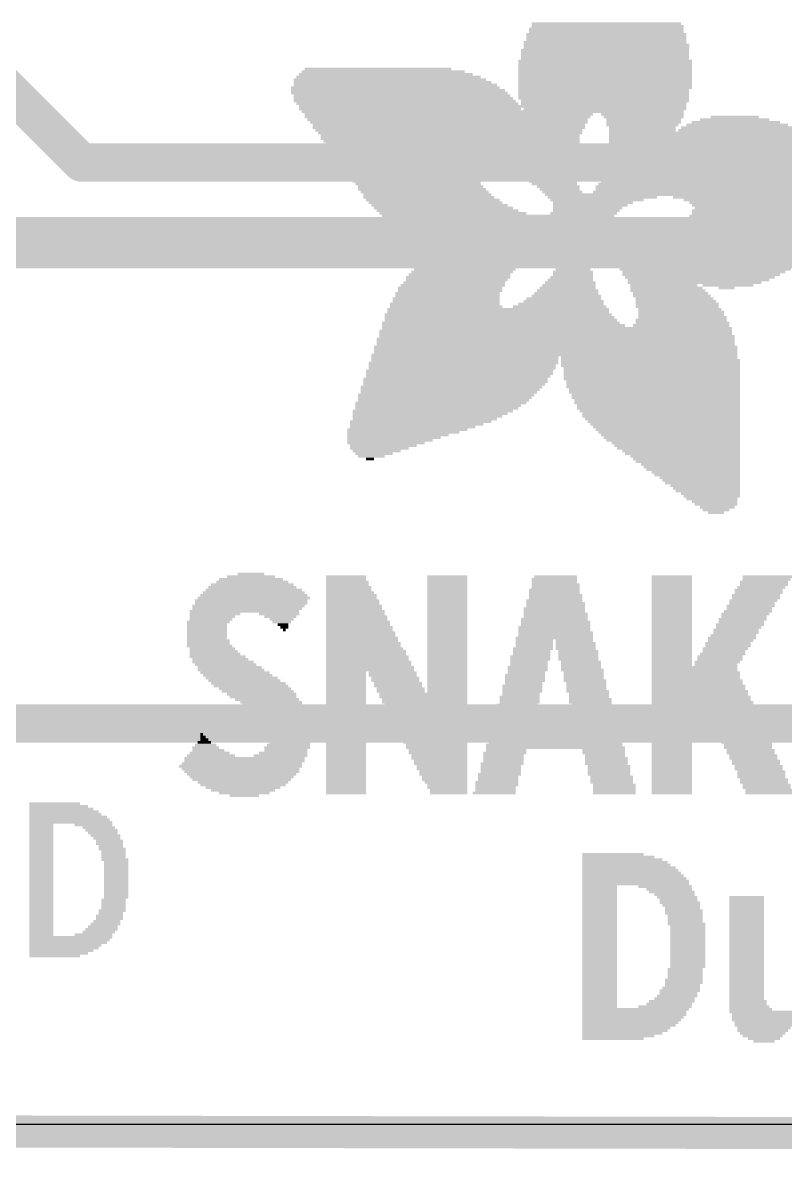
# Model space of a CAD drawing. Extents: x -7.8 to 70, y -5.3 to 37.7.
# Drawn here: x 29.38 to 35.42, y -0.25 to 8.73 of the extents above; entities that cross this region are included whole.
import ezdxf

# ---------------------------------------------------------------- set-up
doc = ezdxf.new("R2010")
doc.units = 0
for name, color, linetype in [('1', 12, 'CONTINUOUS'), ('16', 132, 'CONTINUOUS'), ('20', 4, 'CONTINUOUS'), ('21', 40, 'CONTINUOUS')]:
    doc.layers.add(name, color=color, linetype=linetype)

# ---------------------------------------------------------------- blocks, each defined once
blk = doc.blocks.new('RECT')
blk.add_solid([(-0.5, -0.5), (0.5, -0.5), (-0.5, 0.5), (0.5, 0.5)])

msp = doc.modelspace()

# ---------------------------------------------------------------- linework, layer by layer
at = {"layer": '1', "const_width": 0.4064}
msp.add_lwpolyline([(28.575, 6.985), (41.91, 6.985)], dxfattribs=at)
at = {"layer": '16'}
for points, const_width in [([(28.8925, 8.5725), (29.845, 7.62)], 0.3048), ([(29.845, 7.62), (41.91, 7.62)], 0.3048), ([(38.735, 3.175), (28.575, 3.175)], 0.3048), ([(0, 0), (65.024, -0.127)], 0.254), ([(0, 0), (65.024, -0.127)], 0.254)]:
    msp.add_lwpolyline(points, dxfattribs=dict(at, const_width=const_width))
at = {"layer": '16', "const_width": 0.1524}
for points in [[(29.845, 7.6962, 1), (29.845, 7.5438)], [(29.7911, 7.5661, 1), (29.8989, 7.6739)]]:
    msp.add_lwpolyline(points, format="xyb", dxfattribs=at)
at = {"layer": '20'}
msp.add_line((3, 0), (62, 0), dxfattribs=at)

# ---------------------------------------------------------------- block references
at = {"layer": '21', "yscale": 0.0212}
for p, xscale in [((34.0029, 8.7203), 1.1853), ((34.0029, 8.6357), 1.27), ((34.0029, 8.6145), 1.27), ((34.0029, 8.678), 1.2276), ((34.0029, 8.6568), 1.2276), ((34.0135, 8.6992), 1.2065), ((33.9923, 8.5722), 1.2911), ((34.0029, 8.551), 1.3123), ((34.0029, 8.5298), 1.3123), ((34.0029, 8.5933), 1.27), ((33.9923, 8.5087), 1.3334), ((33.9923, 8.4875), 1.3334), ((33.9923, 8.4663), 1.3334), ((33.9923, 8.4452), 1.3334), ((32.1932, 8.3605), 1.1641), ((33.9923, 8.424), 1.3758), ((33.9923, 8.4028), 1.3758), ((33.9923, 8.3817), 1.3758), ((33.9923, 8.3605), 1.3758), ((32.3096, 8.2547), 1.5663), ((32.2885, 8.2758), 1.5239), ((32.2779, 8.297), 1.4604), ((32.2567, 8.3182), 1.3758), ((32.2355, 8.3393), 1.2911), ((33.9923, 8.3393), 1.3758), ((33.9923, 8.3182), 1.3758), ((33.9923, 8.297), 1.3758), ((33.9923, 8.2758), 1.3758), ((33.9923, 8.2547), 1.3758), ((32.352, 8.1912), 1.6933), ((32.3625, 8.17), 1.7144), ((32.3308, 8.2123), 1.6509), ((32.3308, 8.2335), 1.6086), ((33.9923, 8.2335), 1.3758), ((33.9923, 8.2123), 1.3758), ((33.9817, 8.1912), 1.3546), ((33.9817, 8.17), 1.3546), ((32.3837, 8.1488), 1.7144), ((32.3943, 8.1277), 1.7356), ((32.4049, 8.1065), 1.7568), ((32.426, 8.0853), 1.7568), ((33.9817, 8.1488), 1.3546), ((33.9817, 8.1277), 1.3546), ((33.9817, 8.0853), 1.3123), ((33.9923, 8.1065), 1.3334), ((33.1033, 8.0642), 3.069), ((32.4472, 8.043), 1.7568), ((33.1033, 8.0218), 3.0267), ((32.7541, 8.0007), 2.2859), ((33.9923, 8.043), 1.2911), ((34.2886, 8.0007), 0.6561), ((32.7435, 7.9795), 2.2647), ((32.7435, 7.9583), 2.2224), ((32.7541, 7.9372), 2.2012), ((32.7541, 7.916), 2.1589), ((32.7541, 7.8949), 2.1589), ((34.2992, 7.9795), 0.635), ((34.2992, 7.9583), 0.5926), ((34.2992, 7.9372), 0.5926), ((34.2886, 7.916), 0.5715), ((34.2886, 7.8949), 0.5291), ((35.0506, 7.8949), 0.9101), ((35.04, 7.916), 0.8043), ((35.0294, 7.9372), 0.6985), ((35.0188, 7.9583), 0.5503), ((35.0189, 7.9795), 0.381), ((32.7541, 7.8737), 2.1166), ((32.7647, 7.8525), 2.0954), ((32.7647, 7.8314), 2.0531), ((32.7647, 7.8102), 2.0531), ((34.2886, 7.8737), 0.5291), ((34.8284, 7.8525), 1.6086), ((34.8601, 7.8314), 1.6721), ((34.8919, 7.8102), 1.7356), ((35.0718, 7.8737), 0.9948), ((32.7753, 7.789), 2.0319), ((32.7859, 7.7679), 2.0108), ((32.7753, 7.7467), 1.9896), ((32.7859, 7.7255), 1.9684), ((34.9342, 7.789), 1.8203), ((34.9659, 7.7679), 1.8838), ((35.0294, 7.7255), 2.0108), ((34.9977, 7.7467), 1.9473), ((32.7964, 7.7044), 1.9473), ((32.807, 7.6832), 1.9261), ((32.807, 7.662), 1.9261), ((32.8176, 7.6409), 1.9049), ((35.1247, 7.6409), 2.2436), ((35.0929, 7.6832), 2.1378), ((35.0612, 7.7044), 2.0743), ((35.1141, 7.662), 2.1801), ((32.8282, 7.6197), 1.8838), ((32.8282, 7.5985), 1.8414), ((32.8282, 7.5774), 1.8414), ((32.479, 7.5562), 1.1006), ((32.479, 7.535), 1.0583), ((33.4737, 7.5562), 0.5926), ((33.5055, 7.535), 0.5291), ((35.1458, 7.5562), 2.3282), ((35.1458, 7.535), 2.3282), ((35.1564, 7.5774), 2.3071), ((35.1353, 7.6197), 2.2647), ((35.1458, 7.5985), 2.2859), ((32.4895, 7.4927), 1.0371), ((32.479, 7.5139), 1.016), ((32.5001, 7.4715), 1.016), ((32.5107, 7.4504), 0.9948), ((33.5372, 7.5139), 0.4656), ((33.5584, 7.4927), 0.4233), ((33.5796, 7.4715), 0.381), ((33.5902, 7.4504), 0.3598), ((35.1247, 7.4504), 2.3706), ((35.1353, 7.4927), 2.3494), ((35.1353, 7.4715), 2.3494), ((35.1458, 7.5139), 2.3282), ((32.5424, 7.408), 1.016), ((32.5319, 7.4292), 0.9948), ((32.5636, 7.3869), 1.016), ((32.5848, 7.3657), 1.016), ((33.6219, 7.4292), 0.3387), ((33.6325, 7.408), 0.3175), ((33.6537, 7.3869), 0.3175), ((34.8919, 7.3657), 2.7516), ((35.0929, 7.3869), 2.3917), ((35.1141, 7.4292), 2.3917), ((35.1141, 7.408), 2.3917), ((32.5954, 7.3445), 1.0371), ((32.6271, 7.3234), 1.0583), ((32.6483, 7.3022), 1.0583), ((32.68, 7.281), 1.0795), ((33.9711, 7.3445), 0.8678), ((33.9288, 7.3234), 0.7408), ((33.8971, 7.3022), 0.635), ((33.8759, 7.281), 0.5926), ((35.3893, 7.3445), 1.7144), ((35.421, 7.3234), 1.6086), ((35.4316, 7.3022), 1.5451), ((35.421, 7.281), 1.4816), ((32.7118, 7.2599), 1.1006), ((32.7435, 7.2387), 1.1218), ((32.7859, 7.2175), 1.1641), ((33.1457, 7.1964), 1.8414), ((33.1457, 7.1752), 1.7991), ((33.823, 7.2175), 0.5291), ((33.8547, 7.2599), 0.5503), ((33.8441, 7.2387), 0.5291), ((35.3152, 7.1752), 1.3969), ((35.3575, 7.1964), 1.3969), ((35.3893, 7.2387), 1.4181), ((35.3787, 7.2175), 1.3969), ((35.421, 7.2599), 1.4393), ((33.1563, 7.154), 1.7779), ((33.1774, 7.1329), 1.7779), ((33.2198, 7.1117), 1.7779), ((33.2621, 7.0905), 1.8203), ((35.1458, 7.0905), 1.5239), ((35.2093, 7.1117), 1.4393), ((35.2517, 7.1329), 1.3969), ((35.294, 7.154), 1.3969), ((34.1299, 7.0694), 3.4712), ((34.1405, 7.0482), 3.4077), ((34.1511, 7.0271), 3.3442), ((34.1511, 7.0059), 3.2595), ((34.1828, 6.9847), 3.1537), ((33.0822, 6.9212), 0.7831), ((33.1245, 6.9424), 0.7831), ((34.2675, 6.9636), 2.8997), ((34.659, 6.9424), 2.0743), ((34.659, 6.9212), 2.0319), ((32.9446, 6.8366), 0.8043), ((32.9763, 6.8577), 0.7831), ((33.0081, 6.8789), 0.8043), ((33.0398, 6.9001), 0.7831), ((33.7489, 6.8366), 0.254), ((33.7806, 6.9001), 0.2752), ((33.7701, 6.8789), 0.254), ((33.7701, 6.8577), 0.254), ((34.7966, 6.9001), 1.6721), ((34.8072, 6.8789), 1.6086), ((34.7966, 6.8577), 1.5451), ((34.7966, 6.8366), 1.5028), ((32.8388, 6.7307), 0.8043), ((32.8599, 6.7519), 0.8043), ((32.8811, 6.7731), 0.8043), ((32.9023, 6.7942), 0.8043), ((32.9234, 6.8154), 0.8043), ((33.7383, 6.7519), 0.3175), ((33.7383, 6.7307), 0.3175), ((33.7383, 6.7942), 0.2752), ((33.7383, 6.7731), 0.2752), ((33.7489, 6.8154), 0.254), ((34.7966, 6.8154), 1.4604), ((34.786, 6.7942), 1.3969), ((34.786, 6.7731), 1.3546), ((34.7754, 6.7519), 1.2911), ((34.7543, 6.7307), 1.2488), ((32.7859, 6.6461), 0.8255), ((32.7964, 6.6672), 0.8043), ((32.8282, 6.7096), 0.8255), ((32.8176, 6.6884), 0.8043), ((33.7066, 6.6461), 0.4233), ((33.7172, 6.6672), 0.4022), ((33.7172, 6.6884), 0.3598), ((33.7277, 6.7096), 0.3387), ((34.7437, 6.7096), 1.1853), ((34.7331, 6.6884), 1.1218), ((34.7014, 6.6672), 1.0583), ((34.458, 6.6461), 0.5291), ((34.9659, 6.6461), 0.4022), ((32.7435, 6.5826), 0.8255), ((32.7435, 6.5614), 0.8255), ((32.7647, 6.6249), 0.8255), ((32.7647, 6.6037), 0.8255), ((33.6854, 6.5614), 0.5503), ((33.6854, 6.5826), 0.508), ((33.696, 6.6037), 0.4868), ((33.696, 6.6249), 0.4445), ((34.4791, 6.6249), 0.5715), ((34.4897, 6.6037), 0.5926), ((34.5109, 6.5826), 0.5926), ((34.5215, 6.5614), 0.6138), ((34.9554, 6.6249), 0.127), ((32.7329, 6.4767), 0.889), ((32.7224, 6.4979), 0.8678), ((32.7329, 6.5402), 0.8466), ((32.7329, 6.5191), 0.8466), ((33.6325, 6.4767), 0.7408), ((33.6431, 6.4979), 0.6773), ((33.6642, 6.5191), 0.635), ((33.6642, 6.5402), 0.5926), ((34.5426, 6.5402), 0.6138), ((34.5532, 6.5191), 0.635), ((34.5638, 6.4979), 0.6561), ((34.5638, 6.4767), 0.6561), ((33.1668, 6.3709), 1.8414), ((33.1457, 6.4132), 1.7991), ((33.1563, 6.3921), 1.8203), ((33.1457, 6.4556), 1.7568), ((33.1457, 6.4344), 1.7568), ((34.5955, 6.3709), 0.7196), ((34.5849, 6.4556), 0.6561), ((34.5955, 6.4344), 0.6773), ((34.5955, 6.4132), 0.6773), ((34.6061, 6.3921), 0.6985), ((33.6007, 6.2862), 2.7939), ((33.1668, 6.3497), 1.8838), ((33.188, 6.3286), 1.9261), ((33.6113, 6.3074), 2.7727), ((34.5955, 6.3286), 0.762), ((34.6061, 6.3497), 0.7408), ((33.6007, 6.2228), 2.8362), ((33.6007, 6.2016), 2.8362), ((33.6113, 6.2439), 2.8151), ((33.6007, 6.2651), 2.7939), ((33.6007, 6.1593), 2.8786), ((33.6007, 6.1381), 2.8786), ((33.6007, 6.1169), 2.8786), ((33.6007, 6.1804), 2.8362), ((32.8705, 6.0323), 1.5028), ((32.8599, 6.0111), 1.4816), ((32.8811, 6.0746), 1.4816), ((32.8811, 6.0534), 1.4816), ((33.5902, 6.0958), 2.8997), ((34.3415, 6.0746), 1.3969), ((34.3521, 6.0534), 1.4181), ((34.3521, 6.0323), 1.4181), ((34.3521, 6.0111), 1.4181), ((32.8388, 5.9688), 1.4816), ((32.8388, 5.9476), 1.4816), ((32.8282, 5.9264), 1.4604), ((32.8599, 5.9899), 1.4816), ((34.3627, 5.9899), 1.3969), ((34.3627, 5.9688), 1.3969), ((34.3627, 5.9476), 1.3969), ((34.3627, 5.9264), 1.3969), ((32.7753, 5.8418), 1.4393), ((32.7964, 5.8629), 1.4393), ((32.807, 5.9053), 1.4604), ((32.807, 5.8841), 1.4604), ((34.3627, 5.9053), 1.3969), ((34.3733, 5.8841), 1.3758), ((34.3733, 5.8629), 1.3758), ((34.3733, 5.8418), 1.3758), ((32.7329, 5.7783), 1.3969), ((32.7224, 5.7571), 1.3758), ((32.7647, 5.8206), 1.4181), ((32.7541, 5.7994), 1.3969), ((34.3839, 5.8206), 1.3546), ((34.3839, 5.7994), 1.3546), ((34.3945, 5.7783), 1.3334), ((34.3945, 5.7571), 1.3334), ((32.6271, 5.6513), 1.27), ((32.6906, 5.7148), 1.3546), ((32.6694, 5.6936), 1.3123), ((32.6589, 5.6724), 1.2911), ((32.7118, 5.7359), 1.3546), ((34.405, 5.7359), 1.3123), ((34.405, 5.7148), 1.3123), ((34.4156, 5.6936), 1.2911), ((34.4156, 5.6724), 1.2911), ((34.4262, 5.6513), 1.2699), ((32.5319, 5.5666), 1.1218), ((32.6059, 5.6301), 1.2276), ((32.5636, 5.5878), 1.143), ((32.5848, 5.6089), 1.1853), ((34.4368, 5.6301), 1.2488), ((34.4368, 5.6089), 1.2488), ((34.4474, 5.5878), 1.2276), ((34.458, 5.5666), 1.2065), ((32.426, 5.5031), 0.9525), ((32.3943, 5.4819), 0.889), ((32.5001, 5.5454), 1.0583), ((32.4684, 5.5243), 0.9948), ((34.4685, 5.5454), 1.1853), ((34.4791, 5.5243), 1.1641), ((34.4897, 5.5031), 1.143), ((34.5003, 5.4819), 1.1218), ((32.352, 5.4608), 0.8043), ((32.3202, 5.4396), 0.7408), ((32.2885, 5.4184), 0.6773), ((32.2567, 5.3973), 0.6138), ((34.5109, 5.4608), 1.1006), ((34.5215, 5.4396), 1.0795), ((34.532, 5.4184), 1.0583), ((34.5532, 5.3973), 1.016), ((32.2355, 5.3761), 0.5291), ((32.2038, 5.355), 0.4656), ((32.1826, 5.3338), 0.381), ((32.1615, 5.3126), 0.2963), ((32.1403, 5.2915), 0.2117), ((34.5638, 5.3761), 0.9948), ((34.5744, 5.355), 0.9736), ((34.5955, 5.3338), 0.9313), ((34.6061, 5.3126), 0.9101), ((34.6273, 5.2915), 0.8678), ((32.1297, 5.2703), 0.0635), ((34.6379, 5.2703), 0.8466), ((34.6484, 5.2491), 0.8255), ((34.6696, 5.228), 0.7831), ((34.6802, 5.2068), 0.762), ((34.6908, 5.1856), 0.7408), ((34.7119, 5.1645), 0.6985), ((34.7225, 5.1433), 0.6773), ((34.7437, 5.1221), 0.635), ((34.7543, 5.101), 0.6138), ((34.7649, 5.0798), 0.5926), ((34.786, 5.0586), 0.5503), ((34.7966, 5.0375), 0.5291), ((34.8072, 5.0163), 0.508), ((34.8284, 4.9951), 0.4656), ((34.8389, 4.974), 0.4445), ((34.8389, 4.9528), 0.4022), ((34.8601, 4.9316), 0.3598), ((34.8707, 4.9105), 0.3387), ((34.8813, 4.8893), 0.2752), ((34.8707, 4.8681), 0.2117), ((34.8707, 4.847), 0.127), ((31.1878, 4.3178), 0.508), ((31.1878, 4.339), 0.381), ((31.1878, 4.3602), 0.2117), ((31.9392, 4.339), 0.3175), ((31.9392, 4.3178), 0.3175), ((32.7435, 4.339), 0.3175), ((32.7435, 4.3178), 0.3175), ((33.5902, 4.3178), 0.3598), ((33.6007, 4.339), 0.3387), ((34.5215, 4.339), 0.3175), ((34.5215, 4.3178), 0.3175), ((35.2834, 4.339), 0.4022), ((35.2728, 4.3178), 0.381), ((31.209, 4.212), 0.8043), ((31.209, 4.2332), 0.762), ((31.1984, 4.2543), 0.6985), ((31.1984, 4.2755), 0.6561), ((31.1984, 4.2967), 0.5715), ((31.9498, 4.2967), 0.3387), ((31.9498, 4.2755), 0.3387), ((31.9604, 4.2543), 0.3598), ((31.9604, 4.2332), 0.3598), ((31.971, 4.212), 0.381), ((32.7435, 4.2967), 0.3175), ((32.7435, 4.2755), 0.3175), ((32.7435, 4.2543), 0.3175), ((32.7435, 4.2332), 0.3175), ((32.7435, 4.212), 0.3175), ((33.5902, 4.2332), 0.4022), ((33.5902, 4.212), 0.4022), ((33.6007, 4.2755), 0.381), ((33.6007, 4.2543), 0.381), ((33.5902, 4.2967), 0.3598), ((34.5215, 4.2967), 0.3175), ((34.5215, 4.2755), 0.3175), ((34.5215, 4.2543), 0.3175), ((34.5215, 4.2332), 0.3175), ((34.5215, 4.212), 0.3175), ((35.2093, 4.2332), 0.381), ((35.2093, 4.212), 0.381), ((35.2305, 4.2543), 0.381), ((35.2517, 4.2967), 0.381), ((35.2517, 4.2755), 0.381), ((31.1878, 4.1485), 0.889), ((31.1878, 4.1273), 0.889), ((31.209, 4.1697), 0.889), ((31.209, 4.1908), 0.8466), ((31.9816, 4.1908), 0.4022), ((31.9816, 4.1697), 0.4022), ((31.9921, 4.1485), 0.4233), ((31.9921, 4.1273), 0.4233), ((32.7435, 4.1908), 0.3175), ((32.7435, 4.1697), 0.3175), ((32.7435, 4.1485), 0.3175), ((32.7435, 4.1273), 0.3175), ((33.6007, 4.1273), 0.4657), ((33.5902, 4.1485), 0.4445), ((33.6007, 4.1908), 0.4233), ((33.6007, 4.1697), 0.4233), ((34.5215, 4.1908), 0.3175), ((34.5215, 4.1697), 0.3175), ((34.5215, 4.1485), 0.3175), ((34.5215, 4.1273), 0.3175), ((35.167, 4.1485), 0.381), ((35.1564, 4.1273), 0.3598), ((35.1882, 4.1908), 0.381), ((35.1882, 4.1697), 0.381), ((31.1349, 4.0638), 0.8678), ((30.9021, 4.0427), 0.4022), ((31.1667, 4.1062), 0.889), ((31.1561, 4.085), 0.8678), ((31.4101, 4.0427), 0.3175), ((32.0027, 4.1062), 0.4445), ((32.0027, 4.085), 0.4445), ((32.0133, 4.0638), 0.4656), ((32.0133, 4.0427), 0.4656), ((32.7435, 4.1062), 0.3175), ((32.7435, 4.085), 0.3175), ((32.7435, 4.0638), 0.3175), ((32.7435, 4.0427), 0.3175), ((33.6007, 4.0427), 0.508), ((33.5902, 4.085), 0.4868), ((33.5902, 4.0638), 0.4868), ((33.6007, 4.1062), 0.4657), ((34.5215, 4.1062), 0.3175), ((34.5215, 4.085), 0.3175), ((34.5215, 4.0638), 0.3175), ((34.5215, 4.0427), 0.3175), ((35.1035, 4.0427), 0.381), ((35.1247, 4.0638), 0.381), ((35.1458, 4.1062), 0.381), ((35.1353, 4.085), 0.3598), ((30.8492, 3.9792), 0.3387), ((30.8386, 3.958), 0.3175), ((30.8703, 4.0003), 0.3387), ((30.8809, 4.0215), 0.3598), ((31.4207, 4.0215), 0.254), ((31.4312, 4.0003), 0.1905), ((31.4312, 3.9792), 0.1482), ((31.4418, 3.958), 0.0847), ((32.0239, 4.0215), 0.4868), ((32.0239, 4.0003), 0.4868), ((32.0345, 3.9792), 0.508), ((32.0345, 3.958), 0.508), ((32.7435, 4.0215), 0.3175), ((32.7435, 4.0003), 0.3175), ((32.7435, 3.9792), 0.3175), ((32.7435, 3.958), 0.3175), ((33.6007, 3.9792), 0.5503), ((33.6007, 3.958), 0.5503), ((33.5902, 4.0003), 0.5291), ((33.6007, 4.0215), 0.508), ((34.5215, 4.0215), 0.3175), ((34.5215, 4.0003), 0.3175), ((34.5215, 3.9792), 0.3175), ((34.5215, 3.958), 0.3175), ((35.0612, 3.958), 0.381), ((35.0823, 4.0003), 0.381), ((35.0718, 3.9792), 0.3598), ((35.0929, 4.0215), 0.3598), ((30.8386, 3.9368), 0.3175), ((30.8386, 3.9157), 0.3175), ((30.8386, 3.8945), 0.3175), ((30.8386, 3.8733), 0.3175), ((30.8386, 3.8522), 0.3175), ((31.4524, 3.9368), 0.0635), ((31.4524, 3.9157), 0.0212), ((32.0556, 3.8945), 0.5503), ((32.0556, 3.8733), 0.5503), ((32.0451, 3.9368), 0.5291), ((32.0451, 3.9157), 0.5291), ((32.0662, 3.8522), 0.5715), ((32.7435, 3.9368), 0.3175), ((32.7435, 3.9157), 0.3175), ((32.7435, 3.8945), 0.3175), ((32.7435, 3.8733), 0.3175), ((32.7435, 3.8522), 0.3175), ((33.5902, 3.8522), 0.6138), ((33.6007, 3.8945), 0.5926), ((33.6007, 3.8733), 0.5926), ((33.5902, 3.9368), 0.5715), ((33.5902, 3.9157), 0.5715), ((34.5215, 3.9368), 0.3175), ((34.5215, 3.9157), 0.3175), ((34.5215, 3.8945), 0.3175), ((34.5215, 3.8733), 0.3175), ((34.5215, 3.8522), 0.3175), ((34.9977, 3.8522), 0.381), ((35.0083, 3.8733), 0.3598), ((35.0294, 3.9157), 0.3598), ((35.0294, 3.8945), 0.3598), ((35.0506, 3.9368), 0.3598), ((30.8492, 3.831), 0.3387), ((30.8492, 3.8098), 0.3387), ((30.8598, 3.7887), 0.3598), ((30.8809, 3.7675), 0.3598), ((32.0662, 3.831), 0.5715), ((32.0768, 3.8098), 0.5926), ((32.0768, 3.7887), 0.5926), ((32.0874, 3.7675), 0.6138), ((32.7435, 3.831), 0.3175), ((32.7435, 3.8098), 0.3175), ((32.7435, 3.7887), 0.3175), ((32.7435, 3.7675), 0.3175), ((33.4208, 3.7675), 0.3175), ((33.4314, 3.831), 0.2963), ((33.4314, 3.8098), 0.2963), ((33.4314, 3.7887), 0.2963), ((33.7489, 3.831), 0.2963), ((33.7595, 3.8098), 0.3175), ((33.7595, 3.7887), 0.3175), ((33.7595, 3.7675), 0.3175), ((34.5215, 3.831), 0.3175), ((34.5215, 3.8098), 0.3175), ((34.5215, 3.7887), 0.3175), ((34.5215, 3.7675), 0.3175), ((34.9448, 3.7675), 0.3598), ((34.9659, 3.8098), 0.3598), ((34.9659, 3.7887), 0.3598), ((34.9871, 3.831), 0.3598), ((30.8915, 3.7464), 0.381), ((30.9021, 3.7252), 0.4022), ((30.9233, 3.704), 0.4445), ((30.9444, 3.6829), 0.4445), ((32.098, 3.7464), 0.635), ((32.098, 3.7252), 0.635), ((32.1086, 3.704), 0.6561), ((32.1086, 3.6829), 0.6561), ((32.7435, 3.7464), 0.3175), ((32.7435, 3.7252), 0.3175), ((32.7435, 3.704), 0.3175), ((32.7435, 3.6829), 0.3175), ((33.3997, 3.704), 0.3175), ((33.3997, 3.6829), 0.3175), ((33.4102, 3.7464), 0.2963), ((33.4102, 3.7252), 0.2963), ((33.7806, 3.7464), 0.3175), ((33.7806, 3.7252), 0.3175), ((33.7806, 3.704), 0.3175), ((33.7806, 3.6829), 0.3175), ((34.5215, 3.7464), 0.3175), ((34.5215, 3.7252), 0.3175), ((34.5215, 3.704), 0.3175), ((34.5215, 3.6829), 0.3175), ((34.9024, 3.704), 0.3598), ((34.9024, 3.6829), 0.3598), ((34.9236, 3.7252), 0.3598), ((34.9342, 3.7464), 0.3387), ((30.9656, 3.6617), 0.4868), ((30.9868, 3.6405), 0.4868), ((31.0185, 3.6194), 0.508), ((31.0291, 3.5982), 0.5291), ((32.1297, 3.6194), 0.6985), ((32.1297, 3.5982), 0.6985), ((32.1191, 3.6617), 0.6773), ((32.1191, 3.6405), 0.6773), ((32.7435, 3.6617), 0.3175), ((32.7435, 3.6405), 0.3175), ((32.7435, 3.6194), 0.3175), ((32.7435, 3.5982), 0.3175), ((33.3785, 3.6194), 0.3175), ((33.3785, 3.5982), 0.3175), ((33.3891, 3.6617), 0.2963), ((33.3891, 3.6405), 0.2963), ((33.8124, 3.5982), 0.3387), ((33.8018, 3.6617), 0.3175), ((33.8018, 3.6405), 0.3175), ((33.8018, 3.6194), 0.3175), ((34.7014, 3.6194), 0.6773), ((34.7014, 3.5982), 0.6773), ((34.5215, 3.6617), 0.3175), ((34.5215, 3.6405), 0.3175), ((34.8707, 3.6405), 0.3387), ((34.8813, 3.6617), 0.3598), ((31.0608, 3.577), 0.5503), ((31.082, 3.5559), 0.5503), ((31.1138, 3.5347), 0.5715), ((31.1349, 3.5135), 0.5715), ((31.1667, 3.4924), 0.5926), ((31.9392, 3.577), 0.3175), ((31.9392, 3.5559), 0.3175), ((31.9392, 3.5347), 0.3175), ((31.9392, 3.5135), 0.3175), ((31.9392, 3.4924), 0.3175), ((32.3096, 3.577), 0.381), ((32.3096, 3.5559), 0.381), ((32.3308, 3.5347), 0.381), ((32.3308, 3.5135), 0.381), ((32.352, 3.4924), 0.381), ((32.7435, 3.577), 0.3175), ((32.7435, 3.5559), 0.3175), ((32.7435, 3.5347), 0.3175), ((32.7435, 3.5135), 0.3175), ((32.7435, 3.4924), 0.3175), ((33.3573, 3.5559), 0.3175), ((33.3573, 3.5347), 0.3175), ((33.3573, 3.5135), 0.3175), ((33.3468, 3.4924), 0.2963), ((33.3679, 3.577), 0.2963), ((33.8336, 3.5135), 0.3387), ((33.823, 3.577), 0.3175), ((33.823, 3.5559), 0.3175), ((33.823, 3.5347), 0.3175), ((33.8441, 3.4924), 0.3175), ((34.7119, 3.577), 0.6985), ((34.7119, 3.5559), 0.6985), ((34.7119, 3.5347), 0.6985), ((34.7225, 3.5135), 0.7196), ((34.7225, 3.4924), 0.7196), ((31.1878, 3.4712), 0.5926), ((31.2196, 3.45), 0.5715), ((31.2408, 3.4289), 0.5715), ((31.2725, 3.4077), 0.5503), ((31.9392, 3.4712), 0.3175), ((31.9392, 3.45), 0.3175), ((31.9392, 3.4289), 0.3175), ((31.9392, 3.4077), 0.3175), ((32.352, 3.4712), 0.381), ((32.3731, 3.45), 0.381), ((32.3731, 3.4289), 0.381), ((32.553, 3.4077), 0.6985), ((32.7435, 3.4712), 0.3175), ((32.7435, 3.45), 0.3175), ((32.7435, 3.4289), 0.3175), ((33.3362, 3.4712), 0.3175), ((33.3362, 3.45), 0.3175), ((33.3362, 3.4289), 0.3175), ((33.3256, 3.4077), 0.2963), ((33.8441, 3.4712), 0.3175), ((33.8441, 3.45), 0.3175), ((33.8547, 3.4289), 0.3387), ((33.8653, 3.4077), 0.3175), ((34.7331, 3.4712), 0.7408), ((34.7331, 3.45), 0.7408), ((34.7437, 3.4289), 0.762), ((34.7437, 3.4077), 0.762), ((31.2831, 3.3865), 0.5291), ((31.3148, 3.3654), 0.508), ((31.3466, 3.3442), 0.4868), ((31.3572, 3.323), 0.4656), ((31.9392, 3.3865), 0.3175), ((31.9392, 3.3654), 0.3175), ((31.9392, 3.3442), 0.3175), ((31.9392, 3.323), 0.3175), ((32.553, 3.3865), 0.6985), ((32.5636, 3.3654), 0.6773), ((32.5636, 3.3442), 0.6773), ((32.5742, 3.323), 0.6561), ((33.2938, 3.323), 0.3175), ((33.315, 3.3865), 0.3175), ((33.315, 3.3654), 0.3175), ((33.315, 3.3442), 0.3175), ((33.8653, 3.3865), 0.3175), ((33.8759, 3.3654), 0.3387), ((33.8759, 3.3442), 0.3387), ((33.8865, 3.323), 0.3175), ((34.7543, 3.3865), 0.7831), ((34.7543, 3.3654), 0.7831), ((34.7649, 3.3442), 0.8043), ((34.7649, 3.323), 0.8043), ((31.3889, 3.3019), 0.4445), ((31.3995, 3.2807), 0.4233), ((31.4312, 3.2595), 0.4022), ((31.4418, 3.2384), 0.381), ((31.9392, 3.3019), 0.3175), ((31.9392, 3.2807), 0.3175), ((31.9392, 3.2595), 0.3175), ((31.9392, 3.2384), 0.3175), ((32.5742, 3.3019), 0.6561), ((32.5848, 3.2807), 0.635), ((32.5848, 3.2595), 0.635), ((32.5954, 3.2384), 0.6138), ((33.5902, 3.2384), 0.9525), ((33.2938, 3.3019), 0.3175), ((33.2938, 3.2807), 0.3175), ((33.6007, 3.2595), 0.9313), ((33.8865, 3.3019), 0.3175), ((33.8971, 3.2807), 0.3387), ((34.7754, 3.3019), 0.8255), ((34.5744, 3.2807), 0.4233), ((34.5638, 3.2595), 0.4022), ((34.5638, 3.2384), 0.4022), ((34.9977, 3.2807), 0.381), ((34.9977, 3.2595), 0.381), ((35.0189, 3.2384), 0.381), ((31.4524, 3.2172), 0.3598), ((31.4736, 3.196), 0.3598), ((31.4842, 3.1749), 0.3387), ((31.4842, 3.1537), 0.3387), ((31.9392, 3.2172), 0.3175), ((31.9392, 3.196), 0.3175), ((31.9392, 3.1749), 0.3175), ((31.9392, 3.1537), 0.3175), ((32.5954, 3.2172), 0.6138), ((32.6059, 3.196), 0.5926), ((32.6165, 3.1749), 0.5715), ((32.6165, 3.1537), 0.5715), ((33.5902, 3.1537), 0.9948), ((33.6007, 3.2172), 0.9736), ((33.6007, 3.196), 0.9736), ((33.6007, 3.1749), 0.9736), ((34.532, 3.1537), 0.3387), ((34.5532, 3.2172), 0.381), ((34.5532, 3.196), 0.381), ((34.5426, 3.1749), 0.3598), ((35.0189, 3.2172), 0.381), ((35.04, 3.196), 0.381), ((35.04, 3.1749), 0.381), ((35.0612, 3.1537), 0.381), ((30.7963, 3.0902), 0.0212), ((30.8174, 3.0479), 0.0635), ((30.8069, 3.069), 0.0423), ((31.4947, 3.1325), 0.3175), ((31.4947, 3.1114), 0.3175), ((31.4947, 3.0902), 0.3175), ((31.4947, 3.069), 0.3175), ((31.4947, 3.0479), 0.3175), ((31.9392, 3.1325), 0.3175), ((31.9392, 3.1114), 0.3175), ((31.9392, 3.0902), 0.3175), ((31.9392, 3.069), 0.3175), ((31.9392, 3.0479), 0.3175), ((32.6271, 3.1325), 0.5503), ((32.6271, 3.1114), 0.5503), ((32.6377, 3.0902), 0.5291), ((32.6377, 3.069), 0.5291), ((32.6483, 3.0479), 0.508), ((33.6007, 3.0479), 1.0583), ((33.5902, 3.0902), 1.0371), ((33.5902, 3.069), 1.0371), ((33.6007, 3.1325), 1.016), ((33.6007, 3.1114), 1.016), ((34.532, 3.1325), 0.3387), ((34.5215, 3.1114), 0.3175), ((34.5215, 3.0902), 0.3175), ((34.5215, 3.069), 0.3175), ((34.5215, 3.0479), 0.3175), ((35.0612, 3.1325), 0.381), ((35.0823, 3.1114), 0.381), ((35.0823, 3.0902), 0.381), ((35.1035, 3.069), 0.381), ((35.1035, 3.0479), 0.381), ((30.828, 2.9844), 0.2117), ((30.8492, 2.9632), 0.254), ((30.828, 3.0055), 0.1693), ((30.8174, 3.0267), 0.1058), ((31.463, 2.9632), 0.3387), ((31.4736, 2.9844), 0.3598), ((31.4842, 3.0055), 0.3387), ((31.4947, 3.0267), 0.3175), ((31.9392, 3.0267), 0.3175), ((31.9392, 3.0055), 0.3175), ((31.9392, 2.9844), 0.3175), ((31.9392, 2.9632), 0.3175), ((32.6483, 3.0267), 0.508), ((32.6589, 3.0055), 0.4868), ((32.6589, 2.9844), 0.4868), ((32.6694, 2.9632), 0.4657), ((33.6007, 2.9844), 1.1006), ((33.5902, 3.0055), 1.0795), ((33.2092, 2.9632), 0.3175), ((33.6007, 3.0267), 1.0583), ((33.9817, 2.9632), 0.3387), ((34.5215, 3.0267), 0.3175), ((34.5215, 3.0055), 0.3175), ((34.5215, 2.9844), 0.3175), ((34.5215, 2.9632), 0.3175), ((35.1141, 3.0267), 0.4021), ((35.1247, 3.0055), 0.381), ((35.1247, 2.9844), 0.381), ((35.1458, 2.9632), 0.381), ((31.1349, 2.8997), 0.9525), ((31.1349, 2.8786), 0.9525), ((30.8703, 2.9209), 0.381), ((30.8598, 2.942), 0.3175), ((31.4207, 2.9209), 0.4233), ((31.4418, 2.942), 0.381), ((31.9392, 2.942), 0.3175), ((31.9392, 2.9209), 0.3175), ((31.9392, 2.8997), 0.3175), ((31.9392, 2.8786), 0.3175), ((32.6694, 2.942), 0.4657), ((32.68, 2.9209), 0.4445), ((32.68, 2.8997), 0.4445), ((32.6906, 2.8786), 0.4233), ((33.1986, 2.942), 0.3387), ((33.188, 2.9209), 0.3175), ((33.188, 2.8997), 0.3175), ((33.188, 2.8786), 0.3175), ((33.9817, 2.942), 0.3387), ((34.0029, 2.8997), 0.3387), ((34.0029, 2.8786), 0.3387), ((33.9923, 2.9209), 0.3175), ((34.5215, 2.942), 0.3175), ((34.5215, 2.9209), 0.3175), ((34.5215, 2.8997), 0.3175), ((34.5215, 2.8786), 0.3175), ((35.1458, 2.942), 0.381), ((35.167, 2.9209), 0.381), ((35.167, 2.8997), 0.381), ((35.1882, 2.8786), 0.381), ((31.1032, 2.8362), 0.9736), ((31.1138, 2.8574), 0.9525), ((31.1032, 2.8151), 0.9313), ((31.1138, 2.7939), 0.9101), ((31.9392, 2.8574), 0.3175), ((31.9392, 2.8362), 0.3175), ((31.9392, 2.8151), 0.3175), ((31.9392, 2.7939), 0.3175), ((32.6906, 2.8574), 0.4233), ((32.7012, 2.8362), 0.4022), ((32.7012, 2.8151), 0.4022), ((32.7118, 2.7939), 0.381), ((33.1774, 2.8574), 0.3387), ((33.1668, 2.8362), 0.3175), ((33.1668, 2.8151), 0.3175), ((33.1668, 2.7939), 0.3175), ((34.0029, 2.8574), 0.3387), ((34.0241, 2.8362), 0.3387), ((34.0241, 2.8151), 0.3387), ((34.0241, 2.7939), 0.3387), ((34.5215, 2.8574), 0.3175), ((34.5215, 2.8362), 0.3175), ((34.5215, 2.8151), 0.3175), ((34.5215, 2.7939), 0.3175), ((35.1882, 2.8574), 0.381), ((35.2093, 2.8362), 0.381), ((35.2093, 2.8151), 0.381), ((35.2305, 2.7939), 0.381), ((31.1138, 2.7727), 0.8678), ((31.1138, 2.7516), 0.8255), ((31.1138, 2.7304), 0.7831), ((31.1243, 2.7092), 0.7196), ((31.1243, 2.6881), 0.6773), ((31.9392, 2.7727), 0.3175), ((31.9392, 2.7516), 0.3175), ((31.9392, 2.7304), 0.3175), ((31.9392, 2.7092), 0.3175), ((31.9392, 2.6881), 0.3175), ((32.7118, 2.7727), 0.381), ((32.7224, 2.7516), 0.3598), ((32.7224, 2.7304), 0.3598), ((32.7329, 2.7092), 0.3387), ((32.7435, 2.6881), 0.3175), ((33.1351, 2.7092), 0.3387), ((33.1351, 2.6881), 0.3387), ((33.1563, 2.7727), 0.3387), ((33.1457, 2.7516), 0.3175), ((33.1457, 2.7304), 0.3175), ((34.0241, 2.7727), 0.3387), ((34.0452, 2.7516), 0.3387), ((34.0452, 2.7304), 0.3387), ((34.0452, 2.7092), 0.3387), ((34.0664, 2.6881), 0.3387), ((34.5215, 2.7727), 0.3175), ((34.5215, 2.7516), 0.3175), ((34.5215, 2.7304), 0.3175), ((34.5215, 2.7092), 0.3175), ((34.5215, 2.6881), 0.3175), ((35.2305, 2.7727), 0.381), ((35.2305, 2.7516), 0.381), ((35.2517, 2.7304), 0.381), ((35.2517, 2.7092), 0.381), ((35.2728, 2.6881), 0.381), ((31.1243, 2.6669), 0.5926), ((31.1243, 2.6457), 0.508), ((31.1349, 2.6246), 0.4021), ((31.1349, 2.6034), 0.2328), ((31.9392, 2.6669), 0.3175), ((31.9392, 2.6457), 0.3175), ((31.9392, 2.6246), 0.3175), ((32.7435, 2.6669), 0.3175), ((32.7541, 2.6457), 0.2963), ((32.7541, 2.6246), 0.2963), ((33.1139, 2.6246), 0.3387), ((33.1245, 2.6669), 0.3175), ((33.1245, 2.6457), 0.3175), ((34.0664, 2.6669), 0.3387), ((34.0664, 2.6457), 0.3387), ((34.0664, 2.6246), 0.3387), ((34.5215, 2.6669), 0.3175), ((34.5215, 2.6457), 0.3175), ((34.5215, 2.6246), 0.3175), ((35.2728, 2.6669), 0.381), ((35.294, 2.6457), 0.381), ((35.294, 2.6246), 0.381), ((29.6322, 2.5399), 0.4022), ((29.6639, 2.5187), 0.4656), ((29.7062, 2.4764), 0.5503), ((29.7168, 2.4552), 0.5715), ((29.6851, 2.4976), 0.508), ((29.738, 2.4341), 0.6138), ((29.7591, 2.3917), 0.6561), ((29.5263, 2.3706), 0.1905), ((29.5263, 2.3494), 0.1905), ((29.5263, 2.3282), 0.1905), ((29.7486, 2.4129), 0.635), ((29.9391, 2.3706), 0.2963), ((29.9814, 2.3494), 0.254), ((30.0026, 2.3282), 0.254), ((29.5263, 2.3071), 0.1905), ((29.5263, 2.2859), 0.1905), ((29.5263, 2.2647), 0.1905), ((29.5263, 2.2436), 0.1905), ((30.0131, 2.3071), 0.2328), ((30.0343, 2.2859), 0.2328), ((30.0449, 2.2647), 0.2117), ((30.066, 2.2436), 0.2117), ((29.5263, 2.2224), 0.1905), ((29.5263, 2.2012), 0.1905), ((29.5263, 2.1801), 0.1905), ((29.5263, 2.1589), 0.1905), ((30.066, 2.2224), 0.2117), ((30.0766, 2.2012), 0.1905), ((30.0872, 2.1801), 0.2117), ((30.0978, 2.1589), 0.1905), ((29.5263, 2.1377), 0.1905), ((29.5263, 2.1166), 0.1905), ((29.5263, 2.0954), 0.1905), ((29.5263, 2.0743), 0.1905), ((30.0978, 2.1377), 0.1905), ((30.0978, 2.1166), 0.1905), ((30.1084, 2.0954), 0.2117), ((30.119, 2.0743), 0.1905), ((34.0558, 2.1377), 0.4868), ((34.0981, 2.1166), 0.5715), ((34.1299, 2.0954), 0.635), ((34.1511, 2.0743), 0.6773), ((29.5263, 2.0531), 0.1905), ((29.5263, 2.0319), 0.1905), ((29.5263, 2.0108), 0.1905), ((29.5263, 1.9896), 0.1905), ((29.5263, 1.9684), 0.1905), ((30.119, 2.0531), 0.1905), ((30.119, 2.0319), 0.1905), ((30.119, 2.0108), 0.1905), ((30.119, 1.9896), 0.1905), ((30.119, 1.9684), 0.1905), ((34.1616, 2.0531), 0.6985), ((34.1828, 2.0319), 0.7408), ((34.1934, 2.0108), 0.762), ((34.204, 1.9896), 0.7831), ((34.2146, 1.9684), 0.8043), ((29.5263, 1.9473), 0.1905), ((29.5263, 1.9261), 0.1905), ((29.5263, 1.9049), 0.1905), ((29.5263, 1.8838), 0.1905), ((30.119, 1.9473), 0.1905), ((30.119, 1.9261), 0.1905), ((30.119, 1.9049), 0.1905), ((30.119, 1.8838), 0.1905), ((34.2251, 1.9473), 0.8255), ((34.2357, 1.9261), 0.8466), ((34.2357, 1.9049), 0.8466), ((33.95, 1.8838), 0.2752), ((34.4685, 1.8838), 0.4233), ((29.5263, 1.8626), 0.1905), ((29.5263, 1.8414), 0.1905), ((29.5263, 1.8203), 0.1905), ((29.5263, 1.7991), 0.1905), ((30.119, 1.8626), 0.1905), ((30.119, 1.8414), 0.1905), ((30.119, 1.8203), 0.1905), ((30.119, 1.7991), 0.1905), ((33.95, 1.8626), 0.2752), ((33.95, 1.8414), 0.2752), ((33.95, 1.8203), 0.2752), ((33.95, 1.7991), 0.2752), ((34.5003, 1.8626), 0.3598), ((34.5215, 1.8414), 0.3598), ((34.5426, 1.8203), 0.3175), ((34.5638, 1.7991), 0.3175), ((35.1141, 1.7991), 0.2752), ((29.5263, 1.7779), 0.1905), ((29.5263, 1.7568), 0.1905), ((29.5263, 1.7356), 0.1905), ((29.5263, 1.7144), 0.1905), ((30.0978, 1.7779), 0.1905), ((30.0978, 1.7568), 0.1905), ((30.0978, 1.7356), 0.1905), ((30.0978, 1.7144), 0.1905), ((33.95, 1.7779), 0.2752), ((33.95, 1.7568), 0.2752), ((33.95, 1.7356), 0.2752), ((33.95, 1.7144), 0.2752), ((34.5849, 1.7568), 0.3175), ((34.5744, 1.7779), 0.2963), ((34.5955, 1.7356), 0.2963), ((34.6061, 1.7144), 0.2752), ((35.1141, 1.7779), 0.2752), ((35.1141, 1.7568), 0.2752), ((35.1141, 1.7356), 0.2752), ((35.1141, 1.7144), 0.2752), ((29.5263, 1.6933), 0.1905), ((29.5263, 1.6721), 0.1905), ((29.5263, 1.6509), 0.1905), ((29.5263, 1.6298), 0.1905), ((29.5263, 1.6086), 0.1905), ((30.0449, 1.6086), 0.2117), ((30.066, 1.6509), 0.2117), ((30.066, 1.6298), 0.2117), ((30.0872, 1.6933), 0.2117), ((30.0766, 1.6721), 0.1905), ((33.95, 1.6933), 0.2752), ((33.95, 1.6721), 0.2752), ((33.95, 1.6509), 0.2752), ((33.95, 1.6298), 0.2752), ((33.95, 1.6086), 0.2752), ((34.6167, 1.6933), 0.2963), ((34.6167, 1.6721), 0.2963), ((34.6273, 1.6509), 0.2752), ((34.6273, 1.6298), 0.2752), ((34.6273, 1.6086), 0.2752), ((35.1141, 1.6933), 0.2752), ((35.1141, 1.6721), 0.2752), ((35.1141, 1.6509), 0.2752), ((35.1141, 1.6298), 0.2752), ((35.1141, 1.6086), 0.2752), ((29.5263, 1.5874), 0.1905), ((29.5263, 1.5663), 0.1905), ((29.5263, 1.5451), 0.1905), ((29.5263, 1.5239), 0.1905), ((29.9814, 1.5239), 0.254), ((30.0026, 1.5451), 0.254), ((30.0131, 1.5663), 0.2328), ((30.0343, 1.5874), 0.2328), ((33.95, 1.5874), 0.2752), ((33.95, 1.5663), 0.2752), ((33.95, 1.5451), 0.2752), ((33.95, 1.5239), 0.2752), ((34.6379, 1.5874), 0.2963), ((34.6484, 1.5663), 0.2752), ((34.6484, 1.5451), 0.2752), ((34.6484, 1.5239), 0.2752), ((35.1141, 1.5874), 0.2752), ((35.1141, 1.5663), 0.2752), ((35.1141, 1.5451), 0.2752), ((35.1141, 1.5239), 0.2752), ((29.5263, 1.5028), 0.1905), ((29.7591, 1.4816), 0.6561), ((29.7486, 1.4604), 0.635), ((29.738, 1.4393), 0.6138), ((29.9391, 1.5028), 0.2963), ((33.95, 1.5028), 0.2752), ((33.95, 1.4816), 0.2752), ((33.95, 1.4604), 0.2752), ((33.95, 1.4393), 0.2752), ((34.6484, 1.5028), 0.2752), ((34.6484, 1.4816), 0.2752), ((34.6484, 1.4604), 0.2752), ((34.6484, 1.4393), 0.2752), ((35.1141, 1.5028), 0.2752), ((35.1141, 1.4816), 0.2752), ((35.1141, 1.4604), 0.2752), ((35.1141, 1.4393), 0.2752), ((29.7168, 1.4181), 0.5715), ((29.7062, 1.3969), 0.5503), ((29.6851, 1.3758), 0.508), ((29.6639, 1.3546), 0.4656), ((33.95, 1.4181), 0.2752), ((33.95, 1.3969), 0.2752), ((33.95, 1.3758), 0.2752), ((33.95, 1.3546), 0.2752), ((34.6484, 1.4181), 0.2752), ((34.6484, 1.3969), 0.2752), ((34.6484, 1.3758), 0.2752), ((34.6484, 1.3546), 0.2752), ((35.1141, 1.4181), 0.2752), ((35.1141, 1.3969), 0.2752), ((35.1141, 1.3758), 0.2752), ((35.1141, 1.3546), 0.2752), ((29.6322, 1.3334), 0.4022), ((33.95, 1.3334), 0.2752), ((33.95, 1.3123), 0.2752), ((33.95, 1.2911), 0.2752), ((33.95, 1.2699), 0.2752), ((33.95, 1.2488), 0.2752), ((34.6484, 1.3334), 0.2752), ((34.6484, 1.3123), 0.2752), ((34.6484, 1.2911), 0.2752), ((34.6484, 1.2699), 0.2752), ((34.6484, 1.2488), 0.2752), ((35.1141, 1.3334), 0.2752), ((35.1141, 1.3123), 0.2752), ((35.1141, 1.2911), 0.2752), ((35.1141, 1.2699), 0.2752), ((35.1141, 1.2488), 0.2752), ((33.95, 1.2276), 0.2752), ((33.95, 1.2065), 0.2752), ((33.95, 1.1853), 0.2752), ((33.95, 1.1641), 0.2752), ((34.6273, 1.2276), 0.2752), ((34.6273, 1.2065), 0.2752), ((34.6273, 1.1853), 0.2752), ((34.6273, 1.1641), 0.2752), ((35.1141, 1.2276), 0.2752), ((35.1141, 1.2065), 0.2752), ((35.1141, 1.1853), 0.2752), ((35.1141, 1.1641), 0.2752), ((33.95, 1.143), 0.2752), ((33.95, 1.1218), 0.2752), ((33.95, 1.1006), 0.2752), ((33.95, 1.0795), 0.2752), ((34.5955, 1.0795), 0.2963), ((34.6061, 1.1006), 0.2752), ((34.6167, 1.143), 0.2963), ((34.6167, 1.1218), 0.2963), ((35.1141, 1.143), 0.2752), ((35.1141, 1.1218), 0.2752), ((35.1141, 1.1006), 0.2752), ((35.1141, 1.0795), 0.2752), ((33.95, 1.0583), 0.2752), ((33.95, 1.0371), 0.2752), ((33.95, 1.016), 0.2752), ((33.95, 0.9948), 0.2752), ((34.5426, 0.9948), 0.3175), ((34.5638, 1.016), 0.3175), ((34.5849, 1.0583), 0.3175), ((34.5744, 1.0371), 0.2963), ((35.1141, 1.0583), 0.2752), ((35.1141, 1.0371), 0.2752), ((35.1141, 1.016), 0.2752), ((35.1141, 0.9948), 0.2752), ((34.2251, 0.889), 0.8255), ((33.95, 0.9736), 0.2752), ((33.95, 0.9525), 0.2752), ((33.95, 0.9313), 0.2752), ((34.2357, 0.9101), 0.8466), ((34.4685, 0.9313), 0.4233), ((34.5003, 0.9525), 0.3598), ((34.5215, 0.9736), 0.3598), ((35.1458, 0.9101), 0.3387), ((35.1247, 0.9736), 0.2963), ((35.1247, 0.9525), 0.2963), ((35.1353, 0.9313), 0.3175), ((35.3787, 0.889), 0.8043), ((34.2251, 0.8678), 0.8255), ((34.2146, 0.8466), 0.8043), ((34.204, 0.8255), 0.7831), ((34.1934, 0.8043), 0.762), ((35.3893, 0.8678), 0.7831), ((35.3893, 0.8466), 0.7831), ((35.3893, 0.8255), 0.7831), ((35.3998, 0.8043), 0.762), ((34.1828, 0.7831), 0.7408), ((34.1616, 0.762), 0.6985), ((34.1511, 0.7408), 0.6773), ((34.1299, 0.7196), 0.635), ((35.2517, 0.7831), 0.4657), ((35.2411, 0.7408), 0.4022), ((35.2517, 0.762), 0.4233), ((35.2411, 0.7196), 0.3598), ((34.0981, 0.6985), 0.5715), ((34.0558, 0.6773), 0.4868), ((35.2411, 0.6985), 0.3175), ((35.2517, 0.6773), 0.254), ((35.2517, 0.6561), 0.1693)]:
    msp.add_blockref('RECT', p, dxfattribs=dict(at, xscale=xscale))

doc.saveas('drawing.dxf')
